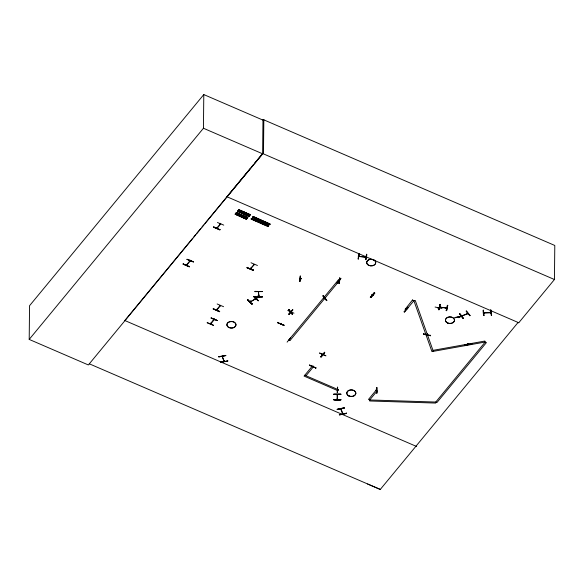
<?xml version="1.0" encoding="UTF-8"?>
<svg xmlns="http://www.w3.org/2000/svg" width="584" height="584" viewBox="0 0 584 584"><rect width="100%" height="100%" fill="white"/><g stroke="black" fill="none" stroke-linecap="round" stroke-linejoin="round"><path stroke-width="0.88" d="M518.059 322.478L518.745 322.769L554.442 279.517L554.8 245.47L262.975 119.479L262.618 153.804L88.374 364.964L29.2 339.413L29.55 305.717L203.794 94.564L262.968 120.107M183.303 263.603L183.099 264.136L189.369 266.844L189.574 266.311M186.749 264.34L186.917 264.895M193.479 261.829L187.07 259.289M189.99 261.223L189.632 260.844M189.669 261.143L189.902 260.267M190.041 260.69L190.048 260.201M189.902 260.756L190.267 260.296M29.2 339.413L203.444 128.254L203.794 94.564M213.569 325.361L207.167 322.821L207.357 322.346M210.795 323.098L210.642 323.514M211.007 323.193L210.371 323.945M211.109 318.141L217.569 320.631L211.138 317.857M213.737 226.723L213.532 227.256L219.803 229.965L220.007 229.432M213.226 308.958L213.394 308.534L213.204 309.016L219.482 311.725L219.686 311.192M214.364 319.587L213.927 320.061L213.715 319.609M213.985 319.039L214.124 319.463M214.131 318.974L210.408 323.901M214.299 319.667L214.35 319.068M217.182 227.461L216.766 228.315M217.394 227.556L217.102 227.862M217.452 222.504L223.752 225.125M216.854 309.221L216.817 309.615L217.073 309.316M223.592 306.709L217.153 303.972M211.138 318.039L217.387 320.594M220.394 224.322L220.11 223.774M225.847 355.386L218.788 356.656M220.336 223.387C220.737 224.395 218.606 225.628 216.81 228.205M220.482 223.322L220.351 224.395M220.102 306.096L219.745 305.717M220.716 223.935L220.701 223.417M219.964 305.812L220.153 305.571M220.606 361.766L220.701 362.328L227.76 361.029L220.613 362.014M222.409 356.554L222.65 356.861L222.562 356.386M223.811 360.985L223.811 360.518M223.774 360.985L224.059 360.474M227.665 360.496L227.767 361.065M250.448 301.008L250.762 301.658L250.762 301.278M250.886 268.552L250.718 268.005M250.551 301.023L250.697 301.658M257.449 265.486L251.018 262.756M247.82 299.548L247.528 299.957L251.887 304.191L252.215 303.738M247.251 267.319L247.068 267.786L253.339 270.502L253.544 269.976M253.96 264.88L253.602 264.501M258.354 300.716L253.704 296.395M254.996 291.657L262.289 291.591L254.996 291.358M255.471 299.19L255.223 298.541M255.135 296.628L255.142 297.198L262.428 297.125L262.42 296.562L258.778 296.599M254.931 299.548L259.004 294.957M255.303 299.212L255.259 298.49M255.456 298.679L255.179 298.993M257.756 297.512L257.062 297.555M257.602 297.825L257.887 297.358M258.639 295.942L258.902 296.876L258.537 291.861M258.61 296.767L258.449 291.679L258.493 292.197L258.785 291.854M258.982 296.271L258.938 296.767M263.837 119.45L263.486 152.869L226.95 196.75L518.774 322.74L518.088 322.448L380.286 489.436L367.57 483.99M277.656 322.711L277.765 322.302M280.78 323.901L280.999 323.295M281.203 323.806L281.218 323.39M284.021 325.303L277.656 322.675L283.919 325.427L284.021 325.025M290.584 337.764L287.102 342.144M287.708 310.535L293.986 313.192M292.584 309.454L292.927 309.892L289.175 314.374L288.832 313.937M288.934 309.673L288.576 309.812L292.467 314.287L288.934 309.389M290.036 311.856L289.949 311.403M289.124 340.085C290.299 340.487 288.306 340.698 289.788 340.049M289.949 311.754L290.08 311.243M290.518 311.747L290.642 312.053M290.474 312.046L291.438 311.849L291.35 311.265M292.474 314.002L288.846 309.673M299.993 281.364L300.512 276.13L300.118 276.079L299.592 281.342L299.993 281.079M299.942 281.291L300.417 276.086M300.899 278.926L301.059 278.531M301.074 278.349L301.052 278.882M309.659 365L309.549 365.401L315.915 368L309.644 365.036M312.893 365.993L312.652 366.577L313.112 366.088M315.813 368.095L315.922 367.723M319.601 352.948L325.967 355.831L319.616 353.167M320.726 356.634L321.069 357.072L324.799 352.539L321.076 357.058M321.93 354.554L321.85 354.101M321.974 353.94L321.842 354.452M322.412 354.444L322.733 354.868M326.806 300.504L322.952 295.774M324.777 298.468L324.105 298.738L323.945 298.205M320.813 356.919L324.485 352.152M326.478 300.665L323.032 295.986M333.639 399.339C333.157 400.536 341.377 400.639 340.925 399.434M333.712 394.368L341.005 394.171L333.719 394.069M337.121 282.97L340.881 278.488L336.778 282.817L337.129 282.685M338.479 280.152L338.53 280.853L338.384 280.466M337.413 398.741L337.45 399.201L337.165 398.733M337.224 395.003L337.224 394.653M344.253 407.851L337.26 409.296M338.939 280.802C340.917 281.291 338.136 280.765 338.559 280.101M337.523 392.587L337.603 387.075L337.121 392.579L337.53 392.302M339.866 278.166L339.341 283.415L338.939 283.109M338.406 389.528L338.377 390.09L337.742 389.842M339.632 281.108L339.632 280.758M339.764 280.605L339.479 281.072M346.327 412.91L346.436 413.472L339.443 414.917L339.333 414.355M340.837 278.21L337.085 282.882M340.873 409.45L341.122 409.048M342.947 413.888L342.479 413.027M342.793 413.428L342.72 412.976M357.977 258.924C358.707 259.719 357.766 253.952 359.248 253.507M358.35 258.997L359.204 253.529M359.583 256.558L359.62 256.026M365.35 257.164L365.248 256.558M366.482 254.193L366.883 254.514L365.986 259.719L365.584 259.398M370.577 297.409L374.329 292.642L370.227 297.256L370.577 297.132M374.775 293.088L370.76 297.446L374.804 293.124L374.461 292.701M371.826 294.65L372.555 295.044M373.081 295.548L373.081 295.197M373.212 295.044L372.519 295.088M375.95 390.601L375.811 390.01M376.957 393.09L376.731 387.769L376.957 393.098L376.556 392.813M376.68 387.557L377.074 387.82M376.731 387.586L376.549 393.09M407.909 307.147L408.252 307.578L404.5 312.06L404.157 311.63M405.384 309.52L405.274 309.089M405.274 309.44L405.406 308.936M433.321 351.356L415.26 300.461L413.888 300.702L406.457 309.702L405.238 309.177L412.669 299.76M430.62 335.194L430.496 335.749L423.539 334.143L423.663 333.588M427.262 334.084L426.992 334.617L427.269 333.734M427.51 333.793L427.32 334.639M435.095 307.038L442.073 308.549M438.518 308.403L438.212 308.016M440.132 304.344L438.613 309.768L439.015 309.535M439.015 309.812L440.081 304.366M439.694 307.352L440.351 307.403L440.394 306.87M446.753 308.155L445.994 308.104L445.994 307.527M446.161 307.352L445.957 308.06M446.264 310.403L447.702 305.476L446.614 310.703L446.22 310.374M439.591 307.133L446.716 307.965L446.658 307.41M446.702 307.943L446.796 307.483M446.212 310.659L447.388 305.22M462.075 316.214L455.002 317.455M458.63 317.368L458.871 317.674L458.717 317.112M462.316 315.907L462.433 315.477M463.105 318.441L459.528 313.849L463.09 318.47L463.448 318.054M464.703 344.757L464.798 345.319L471.865 344.071L471.77 343.523M466.222 311.192L470.149 315.645L466.229 310.914M467.244 313.696L467.244 313.345M467.368 313.849L467.346 313.097M467.879 343.991L467.915 343.523M468.164 343.48L468.273 343.925M469.799 315.791L466.309 311.119M483.442 310.067L483.048 310.359L483.53 315.608L483.939 315.309M484.508 313.024L484.501 312.491M490.304 312.046L490.217 312.82L490.159 312.25M490.231 312.104L490.268 312.798M490.728 309.754L491.611 315.265L491.21 315.28L490.779 309.965L491.611 315.25M490.808 312.031L490.976 312.747M490.961 312.075L490.961 312.564L483.764 312.871L490.903 312.754M333.632 399.901L340.917 399.952M333.632 399.66L340.925 399.755M337.151 399.668L337.085 399.193M337.194 394.93L337.231 394.419M333.712 394.28L341.005 394.361M337.479 392.514L337.603 387.265M376.468 390.316L375.877 390.543M250.105 301.972L255.807 298.716L250.273 301.95M190.004 260.741L186.311 265.165L186.632 264.771M220.015 305.636L216.416 310.046L216.759 309.593M220.394 305.688L216.657 310.162M254.252 264.472L250.281 268.83L250.711 268.355M253.638 264.808L253.974 264.399M300.249 278.838L300.928 278.634M338.939 283.393L339.508 278.086L339.041 283.364M423.539 334.136L430.503 335.72M423.641 333.865L430.591 335.508M438.394 307.87L438.183 308.345L438.453 307.812M283.919 325.419L277.736 322.58M315.9 367.978L309.644 365.226M258.61 296.365L258.967 296.402M358.284 258.946L359.197 253.712M365.861 257.179L358.89 256.31M365.584 259.683L366.533 254.412L365.679 259.654M337.151 394.529L337.114 399.558M280.758 323.821L281.211 323.748M440.029 304.578L438.964 309.739M439.752 307.096L446.599 308.162M440.351 307.403L439.664 307.14M446.607 310.673L447.702 305.476M183.099 264.121L189.377 266.808M183.267 263.88L189.574 266.596M219.978 229.709L213.707 226.964L219.956 229.738M219.482 311.71L213.386 308.724M247.083 267.742L253.522 270.217M207.32 322.623L213.605 325.361M340.647 408.888L342.706 413.939M324.215 298.687L324.653 298.278M324.704 298.49L324.135 298.694M455.002 317.652L462.075 316.404L455.016 317.747M218.781 356.861L225.847 355.576L218.796 356.948M224.015 361.438L222.205 356.335M337.457 399.639L337.486 394.419M337.253 409.501L344.231 408.034M251.887 304.176L247.558 299.906M252.157 304.001L247.82 299.731L252.208 304.016M246.448 219.248L235.184 214.131L236.527 212.656L247.828 217.591M246.835 218.788L235.52 213.861L235.177 214.218M247.426 218.073L247.696 217.752L236.191 212.934L247.426 218.073L236.126 213.153M236.257 212.992L236.432 212.642L247.85 217.562L246.514 219.029L246.849 218.752L235.425 213.839M248.821 216.372L237.557 211.262L238.9 209.78L250.069 214.876L249.799 215.197M237.892 210.999L249.222 215.89L237.797 210.97L248.879 216.233M246.419 219.277L235.184 214.131L246.609 219.058M248.791 216.401L250.229 214.671L238.805 209.766M237.557 211.32L248.901 216.204L249.222 215.876M238.564 210.116L249.879 215.029L250.134 214.656M268.603 225.811L251.573 218.416L268.618 225.789L268.319 226.132M252.609 217.314L252.908 216.963L269.772 224.453L270.144 224.022L253.273 216.533L252.741 217.058L269.772 224.453L269.494 224.782L252.609 217.314L269.531 224.738M267.954 226.57L268.246 226.227L251.244 218.81L251.74 218.321M269.487 224.782L269.786 224.431M438.234 308.315L438.431 307.863M254.186 264.552L250.514 268.947M213.364 308.79L219.686 311.469M253.493 270.282L247.222 267.574M236.177 213.014L247.587 217.883M238.892 209.795L250.222 214.686M249.813 215.189L238.564 210.058L249.981 214.978M253.025 216.839L269.859 224.344M267.976 226.563L251.076 219.102L251.368 218.759M268.238 226.249L251.208 218.854M250.916 268.567L250.572 268.421M439.73 304.571L440.132 304.629M370.533 297.322L374.286 292.839M192.713 238.236L124.815 320.514L416.647 446.504M193.873 236.834L195.611 234.724M196.772 233.315L200.838 228.395M201.998 226.986L203.736 224.876M204.896 223.475L250.536 168.163M251.689 166.768L253.412 164.681M254.566 163.279L262.041 154.22M187.019 259.384L193.494 261.844M186.544 265.289L190.282 260.814M220.657 223.949L217.051 228.395M236.345 214.635L237.586 213.138M238.717 211.758L239.958 210.262M237.111 214.97L238.352 213.467M239.484 212.094L240.725 210.59M238.265 215.467L239.498 213.963M240.637 212.591L241.871 211.087M239.287 215.905L240.52 214.401M241.659 213.029L242.893 211.525M240.433 216.401L241.674 214.897M242.805 213.525L244.046 212.021M245.368 218.533L246.601 217.029M247.74 215.657L248.974 214.153M247.068 267.793L253.544 270.253M306.016 375.746L313.447 366.745L312.228 366.219L304.074 376.096L337.523 390.535L338.245 389.659L304.797 375.22M210.627 323.996L214.313 319.63M254.901 299.57L259.004 295.241L255.252 299.723M257.172 297.636L257.792 297.599M288.832 314.221L292.628 309.688L288.883 314.199M372.103 294.876L373.015 295.519M322.536 354.751L322.039 354.32M370.701 297.468L374.548 292.986M404.157 311.907L407.953 307.374L404.245 311.914M339.165 280.889L339.567 281.079M341.114 409.399L340.888 408.844M461.594 315.951L467.85 313.425M222.205 356.452L224.241 361.335M224.256 361.394L224.059 360.824M468.353 344.399L468.207 343.896L468.113 344.443M292.146 314.374L288.613 309.768M365.912 257.179L358.861 256.493M193.319 262.004L187.041 259.281M446.147 307.87L446.782 307.943M270.005 224.059L253.23 216.598M467.981 313.674L461.791 316.09M253.704 296.672L258.383 300.738M339.238 280.656L339.647 280.875M459.52 313.878L459.878 313.455L463.448 318.331M322.945 296.051L323.302 295.906L326.836 300.526L323.295 295.891M324.011 298.534L324.485 298.285M291.401 311.805L290.759 312.06M257.654 297.84L257.128 297.584M405.865 309.724L405.34 309.469M322.441 354.736L321.952 354.532M337.158 409.311L344.151 407.858M339.348 414.64L346.349 413.224M227.76 361.029L220.701 362.292M432.963 350.363L484.844 341.049L485.202 342.034L486.421 342.567L436.898 402.573L435.679 402.048L369.708 399.96L368.489 399.434L375.921 390.433L377.14 390.959L369.708 399.96L369.657 400.982L435.701 403.069L435.752 402.048L485.202 342.034L431.948 351.597L413.888 300.702L412.662 300.176M458.783 317.2L458.389 317.265M253.755 296.599L258.099 300.818M338.245 390.119L337.734 390.083M254.996 291.562L262.282 291.504M375.884 390.36L376.541 390.375M339.866 278.174L339.508 277.896M338.479 280.846L339.063 280.619M300.395 278.875L300.899 278.904M447.337 305.469L447.731 305.505M247.521 217.825L236.191 212.934M290.489 312.024L290.014 311.783M289.233 340.129L289.693 340.297M262.618 153.519L554.442 279.517M203.444 128.254L262.618 153.804M237.557 211.262L248.981 216.182M89.301 363.81L380.286 489.436M405.471 309.316L405.989 309.505M372.015 294.869L373.147 295.365M290.138 311.622L290.708 311.871M257.259 297.431L257.887 297.709M341.005 408.931L342.925 413.837M458.725 317.17L458.849 317.623M344.261 408.143L337.267 409.588M468.091 344.385L467.915 343.983M458.608 317.659L458.425 317.258M346.429 413.435L339.435 414.859M471.784 343.801L464.725 345.071M483.932 315.586L483.406 310.279L483.837 315.557M262.42 296.884L255.135 296.876M251.485 218.628L268.363 226.096L251.441 218.672M338.216 280.108L288.7 340.122L289.919 340.647L339.435 280.634L338.216 280.108M348.991 395.93A4.555 3.285 0.6 0 0 355.868 393.178A4.555 3.285 0.6 0 0 349.079 390.243A4.555 3.285 0.6 0 0 348.991 395.93M348.991 396.061A4.548 3.278 0.6 0 0 355.86 393.309A4.548 3.278 0.6 0 0 349.079 390.389A4.548 3.278 0.6 0 0 348.991 396.061M447.658 322.937A4.555 3.285 0.6 0 0 454.534 320.185A4.555 3.285 0.6 0 0 447.745 317.251A4.555 3.285 0.6 0 0 447.658 322.937M447.665 323.062A4.548 3.278 0.6 0 0 454.527 320.317A4.548 3.278 0.6 0 0 447.753 317.389A4.548 3.278 0.6 0 0 447.665 323.062M229.111 327.653A4.555 3.285 0.6 0 0 235.987 324.901A4.555 3.285 0.6 0 0 229.198 321.966A4.555 3.285 0.6 0 0 229.111 327.653M229.111 327.522A4.555 3.285 0.6 0 0 235.987 324.77A4.555 3.285 0.6 0 0 229.198 321.835A4.555 3.285 0.6 0 0 229.111 327.522M368.876 265.45A4.555 3.285 0.6 0 0 375.753 262.69A4.555 3.285 0.6 0 0 368.964 259.763A4.555 3.285 0.6 0 0 368.876 265.45M368.884 265.318A4.555 3.285 0.6 0 0 375.753 262.566A4.555 3.285 0.6 0 0 368.971 259.632A4.555 3.285 0.6 0 0 368.884 265.318"/></g></svg>
